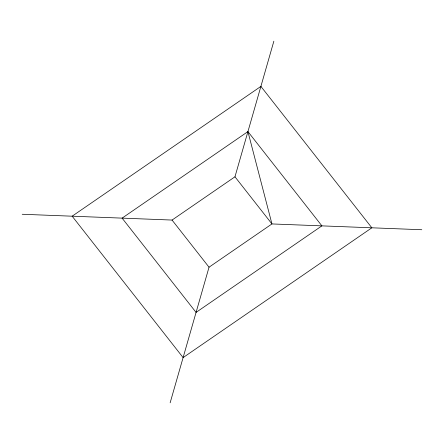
<?xml version="1.0" encoding="UTF-8"?>
<svg xmlns="http://www.w3.org/2000/svg" width="444" height="444" viewBox="0 0 444 444"><rect width="100%" height="100%" fill="white"/><g stroke="black" fill="none" stroke-linecap="round" stroke-linejoin="round"><path stroke-width="0.67" d="M170.141 402.797L209.035 267.199L271.95 223.937L421.8 229.737M22.2 214.263L172.05 220.063L234.965 176.801L273.859 41.203M247.93 131.602L122.1 218.132L196.07 312.398L321.9 225.868L247.93 131.602L271.95 223.937L234.965 176.801M172.05 220.063L209.035 267.199M260.894 86.402L72.15 216.195L183.106 357.598L371.85 227.805L260.894 86.402"/></g></svg>
